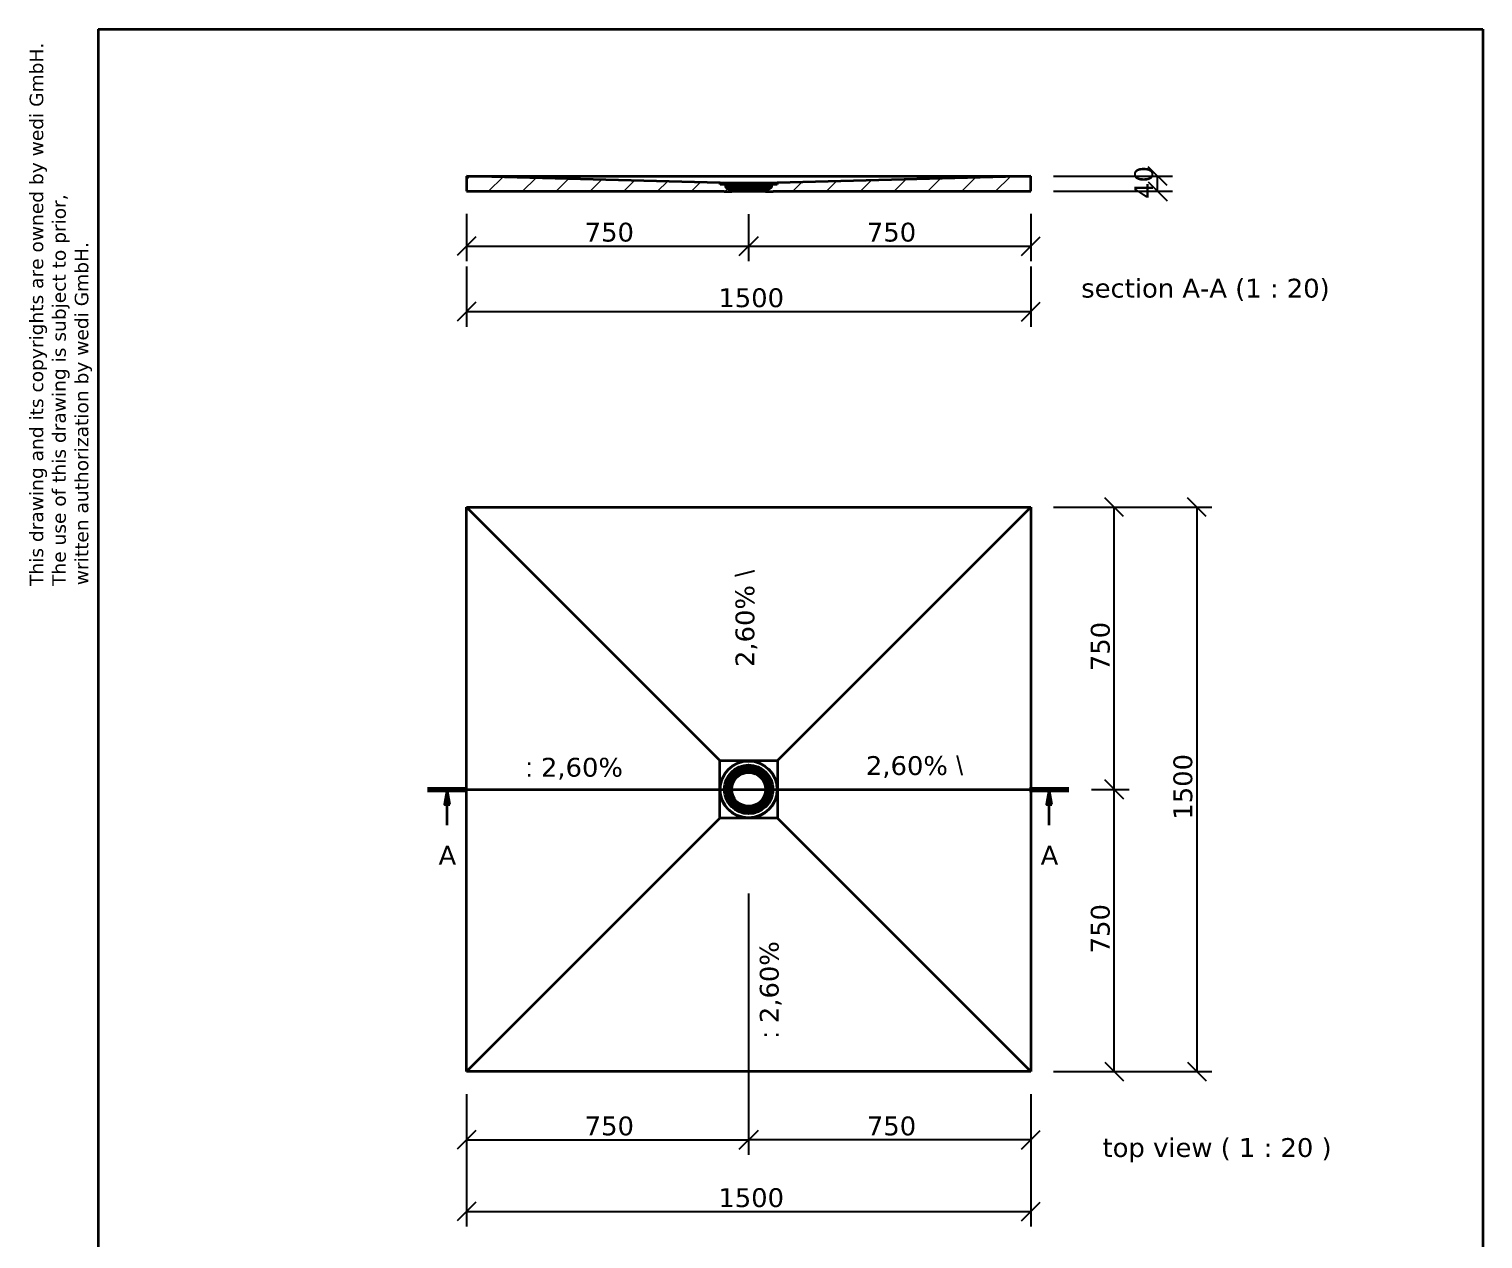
# Model space of a CAD drawing. Header units: millimetres. Extents: x 136 to 4000, y 200 to 5740.
# Drawn here: x 136 to 4000, y 2524 to 5740 of the extents above; entities that cross this region are included whole.
import ezdxf

# ---------------------------------------------------------------- set-up
doc = ezdxf.new("R2010")
doc.units = ezdxf.units.MM
doc.header["$LTSCALE"] = 20
for name, color, linetype, lineweight in [('_Sichtbarkanten', 7, 'Continuous', 35), ('Bemaßung (ISO)', 7, 'Continuous', 25), ('Rahmen (ISO)', 7, 'Continuous', 35), ('Schnittlinie (ISO)', 7, 'Continuous', 35), ('Schraffur (ISO)', 7, 'Continuous', 13), ('Symbol (ISO)', 7, 'Continuous', 25), ('Verdeckt (ISO)', 7, 'Continuous', 35)]:
    doc.layers.add(name, color=color, linetype=linetype, lineweight=lineweight)
doc.styles.add('Bezeichnungstext (DIN)', font='verdana.ttf')
doc.styles.add('Notiztext (DIN)', font='verdana.ttf')
doc.styles.add('Textstil65', font='verdana.ttf')
doc.dimstyles.new('Standard (DIN)', dxfattribs={"dimscale": 20, "dimtxt": 2.5, "dimasz": 2.5, "dimexe": 2, "dimexo": 10, "dimgap": 0.5, "dimtad": 1, "dimdec": 1, "dimrnd": 1e-08, "dimtxsty": 'Notiztext (DIN)', "dimblk": 'OBLIQUE', "dimcen": 0.09, "dimclrd": 256, "dimclre": 256, "dimclrt": 256, "dimadec": 0, "dimazin": 2, "dimtfac": 1, "dimtmove": 0, "dimatfit": 3, "dimfxl": 0, "dimtolj": 1, "dimtzin": 0, "dimlwd": -1, "dimlwe": -1, "dimarcsym": 0})
doc.dimstyles.new('Standard (DIN)-03', dxfattribs={"dimscale": 20, "dimtxt": 2.5, "dimasz": 2.5, "dimexe": 2, "dimexo": 3, "dimgap": 0.5, "dimtad": 1, "dimdec": 1, "dimrnd": 1e-08, "dimtxsty": 'Notiztext (DIN)', "dimblk": 'OBLIQUE', "dimcen": 0.09, "dimclrd": 256, "dimclre": 256, "dimclrt": 256, "dimadec": 0, "dimazin": 2, "dimtfac": 1, "dimtmove": 0, "dimatfit": 3, "dimfxl": 0, "dimtolj": 1, "dimtzin": 0, "dimlwd": -1, "dimlwe": -1, "dimarcsym": 0})

# ---------------------------------------------------------------- blocks, each defined once
blk = doc.blocks.new('Ränder Wedi_hoch')
at = {"layer": 'Rahmen (ISO)'}
for p, q in [((16, 287), (16, 10)), ((16, 287), (200, 287)), ((200, 287), (200, 10)), ((16, 10), (200, 10))]:
    blk.add_line(p, q, dxfattribs=at)
at = {"layer": 'Rahmen (ISO)', "char_height": 1.8, "attachment_point": 7, "rotation": 90, "style": 'Textstil65'}
for s, insert in [('This drawing and its copyrights are owned by wedi GmbH.', (9.2, 213)), ('The use of this drawing is subject to prior,', (12.2, 213)), ('written authorization by wedi GmbH.', (15.19, 213.1)), ('unterliegt dem Urheberrecht. Die Verwendung bedarf in jedem', (12.2, 10.21)), ('Fall der vorherigen, schriftlichen Zustimmung der wedi GmbH.', (15.19, 10.24)), ('Diese Zeichnung / Skizze ist Eigentum der wedi GmbH und ', (9.2, 10.24))]:
    blk.add_mtext(s, dxfattribs=dict(at, insert=insert))
blk = doc.blocks.new('2DTransSchnitt0')
at = {"layer": 'Schnittlinie (ISO)', "linetype": 'Continuous'}
for p, q in [((59.75, 185.96), (144.96, 185.96)), ((62.35, 185.96), (62, 183.96)), ((62.35, 183.96), (62.35, 185.96)), ((62.7, 183.96), (62.35, 185.96)), ((142.36, 185.96), (142.01, 183.96)), ((142.36, 183.96), (142.36, 185.96)), ((142.71, 183.96), (142.36, 185.96)), ((62, 183.96), (62.7, 183.96)), ((62.35, 181.19), (62.35, 183.96)), ((142.01, 183.96), (142.71, 183.96)), ((142.36, 181.19), (142.36, 183.96))]:
    blk.add_line(p, q, dxfattribs=at)
at = {"layer": 'Schnittlinie (ISO)', "linetype": 'Continuous', "lineweight": 70}
for p, q in [((59.75, 185.96), (64.95, 185.96)), ((139.76, 185.96), (144.96, 185.96))]:
    blk.add_line(p, q, dxfattribs=at)
at = {"layer": 'Schnittlinie (ISO)', "linetype": 'Continuous', "flags": 128}
for points in [[(62.7, 183.96), (62.35, 185.96), (62, 183.96), (62.7, 183.96)], [(142.71, 183.96), (142.36, 185.96), (142.01, 183.96), (142.71, 183.96)]]:
    blk.add_lwpolyline(points, dxfattribs=at)
at = {"layer": 'Schnittlinie (ISO)'}
for points in [[(62.7, 183.96), (62.35, 185.96), (62, 183.96), (62.7, 183.96)], [(142.71, 183.96), (142.36, 185.96), (142.01, 183.96), (142.71, 183.96)]]:
    blk.add_solid(points, dxfattribs=at)
at = {"layer": 'Schnittlinie (ISO)', "char_height": 2.5, "attachment_point": 7, "style": 'Bezeichnungstext (DIN)'}
for insert in [(61.22, 175.96), (141.23, 175.96)]:
    blk.add_mtext('A', dxfattribs=dict(at, insert=insert))
blk = doc.blocks.new('_Oblique')
at = {"color": 0, "linetype": 'ByBlock', "lineweight": -2}
blk.add_line((-0.5, -0.5), (0.5, 0.5), dxfattribs=at)
blk = doc.blocks.new('*D41')
at = {"layer": 'Bemaßung (ISO)', "transparency": 16777216}
for p, q in [((1298.5, 5248.9), (1298.5, 5123.2)), ((2048.5, 5248.2), (2048.5, 5123.2)), ((1298.5, 5163.2), (2048.5, 5163.2))]:
    blk.add_line(p, q, dxfattribs=at)
at = {"layer": 'Defpoints', "color": 0, "transparency": 16777216}
for p in [(1298.5, 5308.9), (2048.5, 5308.2), (2048.5, 5163.2)]:
    blk.add_point(p, dxfattribs=at)
at = {"layer": 'Bemaßung (ISO)', "transparency": 16777216, "xscale": 50, "yscale": 50, "zscale": 50, "rotation": 180}
blk.add_blockref('_Oblique', (1298.5, 5163.2), dxfattribs=at)
at = {"layer": 'Bemaßung (ISO)', "transparency": 16777216, "xscale": 50, "yscale": 50, "zscale": 50}
blk.add_blockref('_Oblique', (2048.5, 5163.2), dxfattribs=at)
at = {"layer": 'Bemaßung (ISO)', "transparency": 16777216, "insert": (1612.8, 5225.3), "char_height": 50, "attachment_point": 1, "style": 'Notiztext (DIN)'}
blk.add_mtext('\\A1;750', dxfattribs=at)
blk = doc.blocks.new('*D42')
at = {"layer": 'Bemaßung (ISO)', "transparency": 16777216}
for p, q in [((2048.5, 5248.2), (2048.5, 5123.2)), ((2798.5, 5248.9), (2798.5, 5123.2)), ((2048.5, 5163.2), (2798.5, 5163.2))]:
    blk.add_line(p, q, dxfattribs=at)
at = {"layer": 'Defpoints', "color": 0, "transparency": 16777216}
for p in [(2048.5, 5308.2), (2798.5, 5308.9), (2798.5, 5163.2)]:
    blk.add_point(p, dxfattribs=at)
at = {"layer": 'Bemaßung (ISO)', "transparency": 16777216, "xscale": 50, "yscale": 50, "zscale": 50, "rotation": 180}
blk.add_blockref('_Oblique', (2048.5, 5163.2), dxfattribs=at)
at = {"layer": 'Bemaßung (ISO)', "transparency": 16777216, "xscale": 50, "yscale": 50, "zscale": 50}
blk.add_blockref('_Oblique', (2798.5, 5163.2), dxfattribs=at)
at = {"layer": 'Bemaßung (ISO)', "transparency": 16777216, "insert": (2362.8, 5225.3), "char_height": 50, "attachment_point": 1, "style": 'Notiztext (DIN)'}
blk.add_mtext('\\A1;750', dxfattribs=at)
blk = doc.blocks.new('*D43')
at = {"layer": 'Bemaßung (ISO)', "transparency": 16777216}
for p, q in [((2858.5, 5348.9), (3175.4, 5348.9)), ((3135.4, 5308.9), (3135.4, 5348.9)), ((2858.5, 5308.9), (3175.4, 5308.9))]:
    blk.add_line(p, q, dxfattribs=at)
at = {"layer": 'Defpoints', "color": 0, "transparency": 16777216}
for p in [(2798.5, 5348.9), (3135.4, 5348.9), (2798.5, 5308.9)]:
    blk.add_point(p, dxfattribs=at)
at = {"layer": 'Bemaßung (ISO)', "transparency": 16777216, "xscale": 50, "yscale": 50, "zscale": 50}
for p, rotation in [((3135.4, 5348.9), 90), ((3135.4, 5308.9), 270)]:
    blk.add_blockref('_Oblique', p, dxfattribs=dict(at, rotation=rotation))
at = {"layer": 'Bemaßung (ISO)', "transparency": 16777216, "insert": (3073.3, 5288.7), "char_height": 50, "attachment_point": 1, "rotation": 90, "style": 'Notiztext (DIN)'}
blk.add_mtext('\\A1;40', dxfattribs=at)
blk = doc.blocks.new('*D44')
at = {"layer": 'Bemaßung (ISO)', "transparency": 16777216}
for p, q in [((1298.5, 2909.3), (1298.5, 2557.1)), ((2798.5, 2909.2), (2798.5, 2557.1)), ((1298.5, 2597.1), (2798.5, 2597.1))]:
    blk.add_line(p, q, dxfattribs=at)
at = {"layer": 'Defpoints', "color": 0, "transparency": 16777216}
for p in [(1298.5, 2969.3), (2798.5, 2969.2), (2798.5, 2597.1)]:
    blk.add_point(p, dxfattribs=at)
at = {"layer": 'Bemaßung (ISO)', "transparency": 16777216, "xscale": 50, "yscale": 50, "zscale": 50, "rotation": 180}
blk.add_blockref('_Oblique', (1298.5, 2597.1), dxfattribs=at)
at = {"layer": 'Bemaßung (ISO)', "transparency": 16777216, "xscale": 50, "yscale": 50, "zscale": 50}
blk.add_blockref('_Oblique', (2798.5, 2597.1), dxfattribs=at)
at = {"layer": 'Bemaßung (ISO)', "transparency": 16777216, "insert": (1968, 2659.2), "char_height": 50, "attachment_point": 1, "style": 'Notiztext (DIN)'}
blk.add_mtext('\\A1;1500', dxfattribs=at)
blk = doc.blocks.new('*D45')
at = {"layer": 'Bemaßung (ISO)', "transparency": 16777216}
for p, q in [((2959.3, 3719.2), (3059.9, 3719.2)), ((3019.9, 2969.3), (3019.9, 3719.2)), ((2858.5, 2969.3), (3059.9, 2969.3))]:
    blk.add_line(p, q, dxfattribs=at)
at = {"layer": 'Defpoints', "color": 0, "transparency": 16777216}
for p in [(2899.3, 3719.2), (3019.9, 3719.2), (2798.5, 2969.3)]:
    blk.add_point(p, dxfattribs=at)
at = {"layer": 'Bemaßung (ISO)', "transparency": 16777216, "xscale": 50, "yscale": 50, "zscale": 50}
for p, rotation in [((3019.9, 3719.2), 90), ((3019.9, 2969.3), 270)]:
    blk.add_blockref('_Oblique', p, dxfattribs=dict(at, rotation=rotation))
at = {"layer": 'Bemaßung (ISO)', "transparency": 16777216, "insert": (2957.9, 3283.5), "char_height": 50, "attachment_point": 1, "rotation": 90, "style": 'Notiztext (DIN)'}
blk.add_mtext('\\A1;750', dxfattribs=at)
blk = doc.blocks.new('*D46')
at = {"layer": 'Bemaßung (ISO)', "transparency": 16777216}
for p, q in [((2858.5, 4469.2), (3059.9, 4469.2)), ((3019.9, 3719.2), (3019.9, 4469.2)), ((2959.3, 3719.2), (3059.9, 3719.2))]:
    blk.add_line(p, q, dxfattribs=at)
at = {"layer": 'Defpoints', "color": 0, "transparency": 16777216}
for p in [(2798.5, 4469.2), (3019.9, 4469.2), (2899.3, 3719.2)]:
    blk.add_point(p, dxfattribs=at)
at = {"layer": 'Bemaßung (ISO)', "transparency": 16777216, "xscale": 50, "yscale": 50, "zscale": 50}
for p, rotation in [((3019.9, 4469.2), 90), ((3019.9, 3719.2), 270)]:
    blk.add_blockref('_Oblique', p, dxfattribs=dict(at, rotation=rotation))
at = {"layer": 'Bemaßung (ISO)', "transparency": 16777216, "insert": (2957.9, 4033.5), "char_height": 50, "attachment_point": 1, "rotation": 90, "style": 'Notiztext (DIN)'}
blk.add_mtext('\\A1;750', dxfattribs=at)
blk = doc.blocks.new('*D47')
at = {"layer": 'Bemaßung (ISO)', "transparency": 16777216}
for p, q in [((2858.5, 4469.2), (3279.5, 4469.2)), ((3239.5, 4469.2), (3239.5, 2969.2)), ((2858.5, 2969.2), (3279.5, 2969.2))]:
    blk.add_line(p, q, dxfattribs=at)
at = {"layer": 'Defpoints', "color": 0, "transparency": 16777216}
for p in [(2798.5, 4469.2), (2798.5, 2969.2), (3239.5, 2969.2)]:
    blk.add_point(p, dxfattribs=at)
at = {"layer": 'Bemaßung (ISO)', "transparency": 16777216, "xscale": 50, "yscale": 50, "zscale": 50}
for p, rotation in [((3239.5, 4469.2), 90), ((3239.5, 2969.2), 270)]:
    blk.add_blockref('_Oblique', p, dxfattribs=dict(at, rotation=rotation))
at = {"layer": 'Bemaßung (ISO)', "transparency": 16777216, "insert": (3177.4, 3638.7), "char_height": 50, "attachment_point": 1, "rotation": 90, "style": 'Notiztext (DIN)'}
blk.add_mtext('\\A1;1500', dxfattribs=at)
blk = doc.blocks.new('*D48')
at = {"layer": 'Bemaßung (ISO)', "transparency": 16777216}
for p, q in [((1298.5, 5108.9), (1298.5, 4948.9)), ((2798.5, 5108.9), (2798.5, 4948.9)), ((2798.5, 4988.9), (1298.5, 4988.9))]:
    blk.add_line(p, q, dxfattribs=at)
at = {"layer": 'Defpoints', "color": 0, "transparency": 16777216}
for p in [(1298.5, 5308.9), (2798.5, 5308.9), (1298.5, 4988.9)]:
    blk.add_point(p, dxfattribs=at)
at = {"layer": 'Bemaßung (ISO)', "transparency": 16777216, "xscale": 50, "yscale": 50, "zscale": 50, "rotation": 180}
blk.add_blockref('_Oblique', (1298.5, 4988.9), dxfattribs=at)
at = {"layer": 'Bemaßung (ISO)', "transparency": 16777216, "xscale": 50, "yscale": 50, "zscale": 50}
blk.add_blockref('_Oblique', (2798.5, 4988.9), dxfattribs=at)
at = {"layer": 'Bemaßung (ISO)', "transparency": 16777216, "insert": (1968, 5050.9), "char_height": 50, "attachment_point": 1, "style": 'Notiztext (DIN)'}
blk.add_mtext('\\A1;1500', dxfattribs=at)
blk = doc.blocks.new('*D49')
at = {"layer": 'Bemaßung (ISO)', "transparency": 16777216}
for p, q in [((2048.5, 3442.7), (2048.5, 2747.7)), ((2798.5, 2787.7), (2048.5, 2787.7))]:
    blk.add_line(p, q, dxfattribs=at)
at = {"layer": 'Defpoints', "color": 0, "transparency": 16777216}
for p in [(2048.5, 3642.7), (2798.5, 2969.3), (2048.5, 2787.7)]:
    blk.add_point(p, dxfattribs=at)
at = {"layer": 'Bemaßung (ISO)', "transparency": 16777216, "xscale": 50, "yscale": 50, "zscale": 50, "rotation": 180}
blk.add_blockref('_Oblique', (2048.5, 2787.7), dxfattribs=at)
at = {"layer": 'Bemaßung (ISO)', "transparency": 16777216, "xscale": 50, "yscale": 50, "zscale": 50}
blk.add_blockref('_Oblique', (2798.5, 2787.7), dxfattribs=at)
at = {"layer": 'Bemaßung (ISO)', "transparency": 16777216, "insert": (2362.8, 2849.8), "char_height": 50, "attachment_point": 1, "style": 'Notiztext (DIN)'}
blk.add_mtext('\\A1;750', dxfattribs=at)
blk = doc.blocks.new('*D50')
at = {"layer": 'Bemaßung (ISO)', "transparency": 16777216}
for p, q in [((2048.5, 3442.7), (2048.5, 2747.7)), ((1298.5, 2787.7), (2048.5, 2787.7))]:
    blk.add_line(p, q, dxfattribs=at)
at = {"layer": 'Defpoints', "color": 0, "transparency": 16777216}
for p in [(2048.5, 3642.7), (1298.5, 2969.3), (2048.5, 2787.7)]:
    blk.add_point(p, dxfattribs=at)
at = {"layer": 'Bemaßung (ISO)', "transparency": 16777216, "xscale": 50, "yscale": 50, "zscale": 50, "rotation": 180}
blk.add_blockref('_Oblique', (1298.5, 2787.7), dxfattribs=at)
at = {"layer": 'Bemaßung (ISO)', "transparency": 16777216, "xscale": 50, "yscale": 50, "zscale": 50}
blk.add_blockref('_Oblique', (2048.5, 2787.7), dxfattribs=at)
at = {"layer": 'Bemaßung (ISO)', "transparency": 16777216, "insert": (1612.8, 2849.8), "char_height": 50, "attachment_point": 1, "style": 'Notiztext (DIN)'}
blk.add_mtext('\\A1;750', dxfattribs=at)

msp = doc.modelspace()

# ---------------------------------------------------------------- hatches: boundary and pattern name
at = {"layer": 'Schraffur (ISO)'}
h = msp.add_hatch(dxfattribs=at)
h.set_pattern_fill('ANSI31', color=256, scale=508, style=0)
h.set_pattern_definition([(45, (0, 0), (-44.9013, 44.9013), [])])
h.paths.add_polyline_path([(2094, 5310.14), (2095.75, 5310.14), (2095.75, 5312.84), (2108.75, 5321.14), (2108.75, 5329.14), (2123.75, 5329.14), (2123.75, 5330.14), (2106.45, 5330.14), (2105.95, 5329.64), (2105.95, 5324.64), (2104.25, 5324.64), (2103.75, 5324.14), (2103.75, 5322.64), (2099.75, 5320.09), (2099.75, 5317.77), (2097.45, 5316.3), (2097.45, 5318.14), (2095, 5316.58), (2094, 5314.84)])
h.paths.add_polyline_path([(2001.25, 5310.14), (2003, 5310.14), (2003, 5314.84), (2001.99, 5316.58), (1999.55, 5318.14), (1999.55, 5316.3), (1997.25, 5317.77), (1997.25, 5320.09), (1993.25, 5322.64), (1993.25, 5324.14), (1992.75, 5324.64), (1991.05, 5324.64), (1991.05, 5329.64), (1990.55, 5330.14), (1973.25, 5330.14), (1973.25, 5329.14), (1988.25, 5329.14), (1988.25, 5321.14), (2001.25, 5312.84)])
h.paths.add_polyline_path([(2000.5, 5312.14), (1988, 5319.14), (1988, 5327.14), (1972.5, 5327.14), (1972.5, 5331.39), (1972.01, 5331.39), (1298.53, 5348.89), (1298.5, 5347.64), (1298.5, 5308.89), (1983.5, 5308.89), (1983.5, 5308.19), (2003.5, 5308.19), (2003.5, 5308.89), (2000.5, 5308.89)])
h.paths.add_polyline_path([(2109, 5319.14), (2096.5, 5312.14), (2096.5, 5308.89), (2093.5, 5308.89), (2093.5, 5308.19), (2113.5, 5308.19), (2113.5, 5308.89), (2798.5, 5308.89), (2798.5, 5347.64), (2798.46, 5348.89), (2124.98, 5331.39), (2124.5, 5331.39), (2124.5, 5327.14), (2109, 5327.14)])

# ---------------------------------------------------------------- linework, layer by layer
at = {"layer": '_Sichtbarkanten'}
for p, q in [((1298.53, 5348.89), (1298.5, 5347.64)), ((1298.5, 5347.64), (1298.5, 5308.89)), ((1972.01, 5331.39), (1298.53, 5348.89)), ((1298.53, 5348.89), (2798.46, 5348.89)), ((2798.46, 5348.89), (2124.98, 5331.39)), ((2798.5, 5347.64), (2798.46, 5348.89)), ((2798.5, 5308.89), (2798.5, 5347.64)), ((1298.5, 5308.89), (1983.5, 5308.89)), ((1972.5, 5331.39), (1972.01, 5331.39)), ((1972.5, 5327.14), (1972.5, 5331.39)), ((1972.5, 5331.39), (2124.5, 5331.39)), ((1988, 5327.14), (1972.5, 5327.14)), ((1990.55, 5330.14), (1973.25, 5330.14)), ((1973.25, 5330.14), (1973.25, 5329.14)), ((1973.25, 5329.14), (1988.25, 5329.14)), ((1983.5, 5308.89), (1983.5, 5308.19)), ((1983.5, 5308.19), (2003.5, 5308.19)), ((1988, 5319.14), (1988, 5327.14)), ((1988.25, 5327.14), (1988, 5327.14)), ((2000.5, 5312.14), (1988, 5319.14)), ((1991.38, 5319.14), (1988, 5319.14)), ((1988.25, 5329.14), (1988.25, 5321.14)), ((1988.25, 5321.14), (2001.25, 5312.84)), ((1991.05, 5329.64), (1990.55, 5330.14)), ((2106.45, 5330.14), (1990.55, 5330.14)), ((1991.05, 5324.64), (1991.05, 5329.64)), ((1991.05, 5329.64), (2105.95, 5329.64)), ((1992.75, 5324.64), (1991.05, 5324.64)), ((1993.25, 5324.14), (1992.75, 5324.64)), ((2104.25, 5324.64), (1992.75, 5324.64)), ((1993.25, 5322.64), (1993.25, 5324.14)), ((1993.25, 5324.14), (2103.75, 5324.14)), ((1997.25, 5320.09), (1993.25, 5322.64)), ((2103.75, 5322.64), (1993.25, 5322.64)), ((1997.25, 5317.77), (1997.25, 5320.09)), ((2099.75, 5320.09), (1997.25, 5320.09)), ((1999.55, 5316.3), (1997.25, 5317.77)), ((1999.55, 5317.77), (1997.25, 5317.77)), ((2001.99, 5316.58), (1999.55, 5318.14)), ((1999.55, 5318.14), (1999.55, 5316.3)), ((2097.45, 5318.14), (1999.55, 5318.14)), ((2000.5, 5308.89), (2000.5, 5312.14)), ((2000.5, 5312.14), (2001.25, 5312.14)), ((2003.5, 5308.89), (2000.5, 5308.89)), ((2001.25, 5312.84), (2001.25, 5310.14)), ((2001.25, 5310.14), (2003, 5310.14)), ((2003, 5314.84), (2001.99, 5316.58)), ((2095, 5316.58), (2001.99, 5316.58)), ((2003, 5310.14), (2003, 5314.84)), ((2094, 5314.84), (2003, 5314.84)), ((2094, 5310.14), (2003, 5310.14)), ((2003.5, 5308.19), (2003.5, 5308.89)), ((2003.5, 5308.89), (2093.5, 5308.89)), ((2093.5, 5308.19), (2003.5, 5308.19)), ((2096.5, 5308.89), (2093.5, 5308.89)), ((2093.5, 5308.89), (2093.5, 5308.19)), ((2093.5, 5308.19), (2113.5, 5308.19)), ((2095, 5316.58), (2094, 5314.84)), ((2094, 5314.84), (2094, 5310.14)), ((2094, 5310.14), (2095.75, 5310.14)), ((2097.45, 5318.14), (2095, 5316.58)), ((2095.75, 5312.84), (2108.75, 5321.14)), ((2095.75, 5310.14), (2095.75, 5312.84)), ((2095.75, 5312.14), (2096.5, 5312.14)), ((2109, 5319.14), (2096.5, 5312.14)), ((2096.5, 5312.14), (2096.5, 5308.89)), ((2097.45, 5316.3), (2097.45, 5318.14)), ((2099.75, 5317.77), (2097.45, 5316.3)), ((2099.75, 5317.77), (2097.45, 5317.77)), ((2103.75, 5322.64), (2099.75, 5320.09)), ((2099.75, 5320.09), (2099.75, 5317.77)), ((2104.25, 5324.64), (2103.75, 5324.14)), ((2103.75, 5324.14), (2103.75, 5322.64)), ((2105.95, 5324.64), (2104.25, 5324.64)), ((2109, 5319.14), (2105.61, 5319.14)), ((2106.45, 5330.14), (2105.95, 5329.64)), ((2105.95, 5329.64), (2105.95, 5324.64)), ((2123.75, 5330.14), (2106.45, 5330.14)), ((2108.75, 5329.14), (2123.75, 5329.14)), ((2108.75, 5321.14), (2108.75, 5329.14)), ((2109, 5327.14), (2108.75, 5327.14)), ((2124.5, 5327.14), (2109, 5327.14)), ((2109, 5327.14), (2109, 5319.14)), ((2113.5, 5308.19), (2113.5, 5308.89)), ((2113.5, 5308.89), (2798.5, 5308.89)), ((2123.75, 5329.14), (2123.75, 5330.14)), ((2124.98, 5331.39), (2124.5, 5331.39)), ((2124.5, 5331.39), (2124.5, 5327.14)), ((1298.5, 4469.22), (2798.5, 4469.22)), ((1298.5, 2969.22), (1298.5, 4469.22)), ((1298.5, 4469.22), (1298.53, 4469.19)), ((1298.53, 4469.19), (2798.46, 4469.19)), ((1298.53, 2969.25), (1298.53, 4469.19)), ((1298.53, 4469.19), (1972.01, 3795.7)), ((2798.46, 4469.19), (2124.98, 3795.7)), ((2798.5, 4469.22), (2798.46, 4469.19)), ((2798.46, 4469.19), (2798.46, 2969.25)), ((2798.5, 4469.22), (2798.5, 2969.22)), ((1972.01, 3795.7), (2124.98, 3795.7)), ((1972.01, 3642.74), (1972.01, 3795.7)), ((2124.98, 3795.7), (2124.98, 3642.74)), ((1298.53, 2969.25), (1972.01, 3642.74)), ((2124.98, 3642.74), (1972.01, 3642.74)), ((2798.46, 2969.25), (2124.98, 3642.74)), ((1298.5, 2969.22), (1298.53, 2969.25)), ((2798.5, 2969.22), (1298.5, 2969.22)), ((2798.46, 2969.25), (1298.53, 2969.25)), ((2798.5, 2969.22), (2798.46, 2969.25))]:
    msp.add_line(p, q, dxfattribs=at)
for radius in [76, 75.25, 57.95, 57.45, 55.75, 55.25, 51.25, 48.95, 46.5, 45.5, 45]:
    msp.add_circle((2048.5, 3719.22), radius, dxfattribs=at)
at = {"layer": 'Verdeckt (ISO)'}
for radius in [65, 60.5, 60.25, 48, 47.25]:
    msp.add_circle((2048.5, 3719.22), radius, dxfattribs=at)

# ---------------------------------------------------------------- block references
at = {"xscale": 20, "yscale": 20, "zscale": 20}
msp.add_blockref('Ränder Wedi_hoch', (0, 0), dxfattribs=at)
at = {"layer": 'Schnittlinie (ISO)', "xscale": 20, "yscale": 20, "zscale": 20}
msp.add_blockref('2DTransSchnitt0', (0, 0), dxfattribs=at)

# ---------------------------------------------------------------- texts
at = {"layer": 'Symbol (ISO)', "char_height": 50, "attachment_point": 7, "style": 'Bezeichnungstext (DIN)'}
for s, insert in [('section A-A (1 : 20)', (2932.42, 5017.36)), ('top view ( 1 : 20 )', (2989.12, 2728.07))]:
    msp.add_mtext(s, dxfattribs=dict(at, insert=insert))
at = {"layer": 'Symbol (ISO)', "char_height": 50, "attachment_point": 1, "rotation": 90, "style": 'Notiztext (DIN)'}
for s, insert, width in [('{2,60% \\fAIGDT|b0|i0;\\H49.7462;\\\\}', (2013.57, 4044.41), 346.6643), ('{\\fAIGDT|b0|i0;\\H49.7462;:\\fVerdana|b0|i0;\\H50.0000; 2,60%}', (2078.18, 3057.6), 349.6894)]:
    msp.add_mtext(s, dxfattribs=dict(at, insert=insert, width=width))
at = {"layer": 'Symbol (ISO)', "char_height": 50, "attachment_point": 1, "style": 'Notiztext (DIN)'}
for s, insert, width in [('{\\fAIGDT|b0|i0;\\H49.7462;:\\fVerdana|b0|i0;\\H50.0000; 2,60%}', (1456.29, 3803.04), 349.6894), ('{2,60% \\fAIGDT|b0|i0;\\H49.7462;\\\\}', (2360.23, 3807.56), 346.6643)]:
    msp.add_mtext(s, dxfattribs=dict(at, insert=insert, width=width))

# ---------------------------------------------------------------- dimensions: what is measured, and where the dimension line sits
at = {"layer": 'Bemaßung (ISO)'}
for base, p1, p2, angle, dimstyle, override, picture, middle in [((3135.36, 5348.89), (2798.5, 5308.89), (2798.46, 5348.89), 90, 'Standard (DIN)-03', {"dimdec": 1, "dimtp": 0, "dimtm": 0, "dimtdec": 2, "dimtofl": 1, "dimatfit": 1}, '*D43', (3135.36, 5328.89)), ((2048.5, 5163.2), (1298.5, 5308.89), (2048.5, 5308.19), 180, 'Standard (DIN)-03', {"dimdec": 1, "dimtp": 0, "dimtm": 0, "dimtdec": 2, "dimtofl": 0, "dimatfit": 1}, '*D41', (1673.5, 5163.2)), ((2798.5, 5163.2), (2048.5, 5308.19), (2798.5, 5308.89), 180, 'Standard (DIN)-03', {"dimdec": 1, "dimtp": 0, "dimtm": 0, "dimtdec": 2, "dimtofl": 0, "dimatfit": 1}, '*D42', (2423.5, 5163.2)), ((3019.95, 4469.19), (2899.26, 3719.22), (2798.46, 4469.19), 270, 'Standard (DIN)-03', {"dimdec": 1, "dimtp": 0, "dimtm": 0, "dimtdec": 2, "dimtofl": 0, "dimatfit": 1}, '*D46', (3019.95, 4094.2)), ((3239.47, 2969.22), (2798.5, 4469.22), (2798.5, 2969.22), 90, 'Standard (DIN)-03', {"dimdec": 1, "dimtp": 0, "dimtm": 0, "dimtdec": 2, "dimtofl": 0, "dimatfit": 1}, '*D47', (3239.47, 3719.22)), ((3019.95, 3719.22), (2798.46, 2969.25), (2899.26, 3719.22), 270, 'Standard (DIN)-03', {"dimdec": 1, "dimtp": 0, "dimtm": 0, "dimtdec": 2, "dimtofl": 0, "dimatfit": 1}, '*D45', (3019.95, 3344.24)), ((2048.5, 2787.73), (2798.46, 2969.25), (2048.5, 3642.74), 180, 'Standard (DIN)', {"dimdec": 1, "dimse1": 1, "dimtp": 0, "dimtm": 0, "dimtdec": 2, "dimtofl": 0, "dimatfit": 1}, '*D49', (2423.48, 2787.73)), ((2798.5, 2597.11), (1298.53, 2969.25), (2798.5, 2969.22), 180, 'Standard (DIN)-03', {"dimdec": 1, "dimtp": 0, "dimtm": 0, "dimtdec": 2, "dimtofl": 0, "dimatfit": 1}, '*D44', (2048.51, 2597.11))]:
    dim = msp.add_linear_dim(base=base, p1=p1, p2=p2, angle=angle, dimstyle=dimstyle, override=override, dxfattribs=at)
    dim.commit()
    dim.dimension.update_dxf_attribs({"geometry": picture, "text_midpoint": middle, "dimtype": 160})
for base, p1, p2, override, picture, middle in [((1298.5, 4988.89), (2798.5, 5308.89), (1298.5, 5308.89), {"dimdec": 1, "dimtp": 0, "dimtm": 0, "dimtdec": 2, "dimtofl": 0, "dimatfit": 1}, '*D48', (2048.5, 4988.89)), ((2048.5, 2787.73), (1298.53, 2969.25), (2048.5, 3642.74), {"dimdec": 1, "dimse1": 1, "dimtp": 0, "dimtm": 0, "dimtdec": 2, "dimtofl": 0, "dimatfit": 1}, '*D50', (1673.51, 2787.73))]:
    dim = msp.add_linear_dim(base=base, p1=p1, p2=p2, dimstyle='Standard (DIN)', override=override, dxfattribs=at)
    dim.commit()
    dim.dimension.update_dxf_attribs({"geometry": picture, "text_midpoint": middle, "dimtype": 160})

doc.saveas('drawing.dxf')
